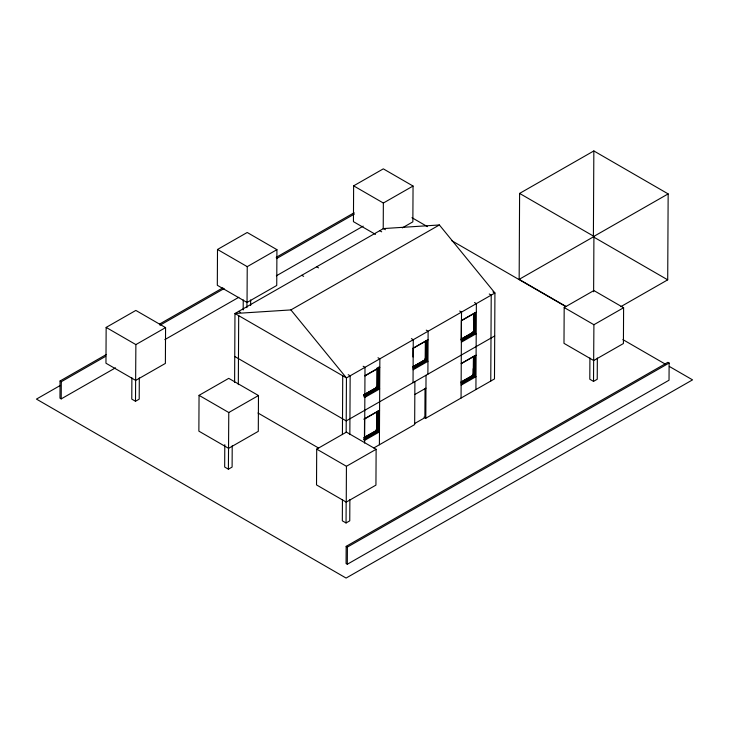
<?xml version="1.0" encoding="UTF-8"?>
<svg xmlns="http://www.w3.org/2000/svg" width="729" height="729" viewBox="0 0 729 729"><rect width="100%" height="100%" fill="white"/><g stroke="black" fill="none" stroke-linecap="round" stroke-linejoin="round"><path stroke-width="1.09" d="M106.443 354.449L60.06 380.985L59.969 398.171L61.209 398.891L115.492 367.844M61.209 398.891L61.3 381.704L105.705 356.299M106.152 327.412L105.96 363.224L135.694 380.401L165.383 363.416L165.574 327.603L135.849 310.426L106.152 327.412L135.876 344.598L165.574 327.603M131.885 377.859L131.776 399.118L135.494 401.269L139.203 399.146L139.312 377.877M135.494 401.269L135.876 344.598M199.053 395.337L198.871 431.149L228.596 448.335L258.294 431.34L258.476 395.537L228.751 378.351L199.053 395.337L228.778 412.523L258.476 395.537M217.506 249.473L217.315 285.285L247.04 302.462L276.738 285.476L276.929 249.664L247.204 232.487L217.506 249.473L247.231 266.65L276.929 249.664M224.796 444.663L224.678 467.043L228.396 469.194L232.104 467.07L232.214 445.802M228.396 469.194L228.778 412.523M234.61 382.488L234.975 313.506L383.454 228.569L439.377 224.969L494.927 292.994L494.481 378.934L425.809 418.218L423.95 417.143M238.328 384.639L238.693 315.657M243.185 309.98L243.24 299.911M246.921 307.656L246.949 302.061M247.04 302.462L247.231 266.65M250.639 305.533L250.667 299.938M316.705 449.11L316.523 484.922L346.248 502.099L375.936 485.113L376.128 449.301L346.403 432.124L316.705 449.11L346.43 466.287L376.128 449.301M342.42 434.584L342.73 375.79M342.439 499.547L342.329 520.816L346.047 522.957L349.756 520.834L349.865 499.575M346.157 432.215L346.448 377.932L290.898 309.916L234.975 313.506L346.448 377.932L494.927 292.994L492.968 291.864M346.047 522.957L346.157 501.698M346.248 502.099L346.43 466.287M346.166 546.349L346.075 563.535L347.314 564.246L669.031 380.21L669.122 363.024L667.882 362.304L346.166 546.349L347.405 547.06L669.122 363.024M347.314 564.246L347.405 547.06M349.847 434.612L350.157 375.809L348.198 374.679M402.326 227.876L412.86 221.844L413.051 186.041L383.317 168.855L353.629 185.849L353.437 221.652L375.49 234.401M364.436 438.548L364.546 418.783M364.609 443.077L365.001 367.316L363.151 366.24M376.811 430.329L376.911 411.657M377.139 368.692L377.039 387.354L363.671 395M377.039 411.73L376.939 430.402L364.4 437.427M377.267 367.662L377.166 387.427L363.798 395.072M377.804 430.903L377.904 411.138M378.032 387.928L378.132 368.163M378.88 366.878L378.77 388.366L363.917 396.858M379.399 444.763L379.855 358.823L377.996 357.748M383.217 228.76L383.354 203.026L413.051 186.041M412.978 356.991L413.024 348.198M413.033 382.679L413.261 339.714L411.402 338.639M414.892 381.622L414.664 424.588L373.831 447.952M425.025 388.721L424.879 417.681L414.664 423.522M425.39 341.081L425.299 359.752L412.887 366.851M425.517 341.154L425.417 359.825L413.006 366.924M425.809 418.218L426.028 375.253M426.283 360.326L426.392 340.561M427.887 374.187L428.114 331.212L426.255 330.146M461.184 340.361L461.284 320.596M461.065 398.043L461.521 312.103L459.662 311.028M473.23 368.701L473.203 375.052L461.138 381.95M473.486 320.241L473.522 313.652M473.331 375.116L473.422 356.445M473.65 313.479L473.549 332.142L461.147 339.24M473.549 356.517L473.449 375.189L460.919 382.215M473.777 313.552L473.677 332.214L461.266 339.313M474.315 375.69L474.424 355.925M474.543 332.716L474.643 312.951M475.919 389.55L476.365 303.61L474.506 302.535M490.763 381.057L491.218 295.117L489.259 293.987M566.087 306.481L519.157 279.353L519.604 193.413L593.843 150.939L668.156 193.896L667.709 279.836L620.816 306.654M564.182 307.538L563.991 343.35L593.716 360.527L623.413 343.541L623.605 307.729L593.88 290.552L564.182 307.538L593.907 324.724L623.605 307.729M589.916 357.975L589.797 379.244L593.515 381.385L597.233 379.262L597.343 358.003M519.157 279.353L593.397 236.879L593.843 150.939M593.625 291.773L593.916 236.36L668.156 193.896M593.515 381.385L593.907 324.724M159.733 323.968L222.892 287.837M276.182 257.355L354.148 212.75M159.988 325.243L224.131 288.556M276.437 258.631L354.394 214.034M60.07 385.586L36.45 399.1L346.084 578.061L692.55 379.864L669.331 366.441M164.827 339.614L238.848 297.268M276.346 275.817L363.188 226.136M290.898 309.916L439.377 224.969M364.956 375.699L378.87 367.735M413.215 348.098L427.13 340.133L427.021 360.755L413.106 368.719M461.466 320.487L475.39 312.522L475.281 333.153L461.357 341.117M364.956 375.909L379.809 367.416M413.215 348.307L428.069 339.814M461.475 320.696L476.319 312.203M363.917 394.726L376.911 387.29M414.026 366.058L425.162 359.689M461.357 338.976L473.422 332.078M363.926 396.002L378.77 387.509L376.911 386.434L376.173 386.853L379.7 388.903L364.846 397.396M413.106 367.863L427.03 359.898L425.171 358.823M461.366 340.261L475.29 332.296L473.431 331.221M413.106 369.785L427.95 361.292L424.433 359.251M461.366 342.183L476.21 333.691L472.684 331.64M494.699 335.96L346.22 420.906L234.747 356.481M363.798 419.202L378.652 410.709L378.542 431.331L363.698 439.833M461.247 363.461L475.162 355.497L475.053 376.128L461.138 384.083M364.737 418.883L379.581 410.391M461.247 363.671L476.101 355.178M414.828 394.507L425.964 388.138M363.689 437.692L376.683 430.265M363.698 438.967L378.542 430.474L376.693 429.399M461.138 383.226L475.062 375.262L473.203 374.187L472.465 374.615L475.982 376.656L461.138 385.158M364.618 440.371L379.472 431.869L375.945 429.828M519.604 193.413L593.916 236.36M593.397 236.879L667.709 279.836M411.94 217.679L427.422 226.628M451.615 240.606L565.795 306.599M622.885 339.596L665.459 364.199M353.629 185.849L383.354 203.026M383.454 228.569L385.413 229.699M379.745 230.692L381.704 231.822M316.641 266.787L318.5 267.862M301.797 275.289L303.647 276.355M238.684 311.383L240.643 312.513M257.993 413.015L318.619 448.053M60.06 380.985L61.3 381.704"/></g></svg>
